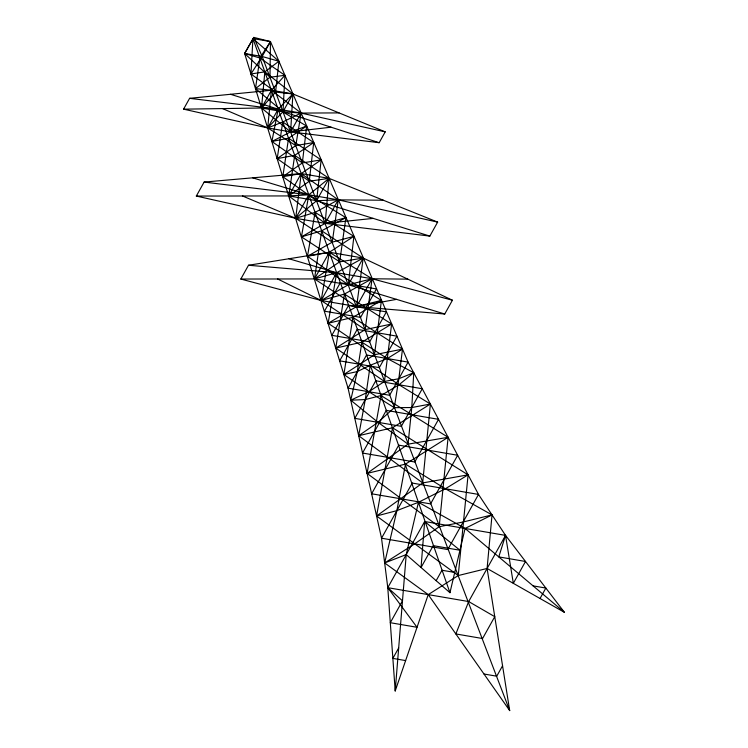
<?xml version="1.0" encoding="UTF-8"?>
<svg xmlns="http://www.w3.org/2000/svg" width="748" height="748" viewBox="0 0 748 748"><rect width="100%" height="100%" fill="white"/><g stroke="black" fill="none" stroke-linecap="round" stroke-linejoin="round"><path stroke-width="1.12" d="M222.539 108.591L267.691 127.945L290.626 131.882L379.18 142.7L385.22 131.863L292.898 93.939L271.412 90.256L189.609 98.325L183.569 109.161L267.691 127.945L283.006 111.704L284.923 75.314L259.874 57.989L244.615 53.482L253.815 37.4L270.467 41.57L408.09 362.116L478.514 494.428L505.536 535.381L564.431 612.341L487.098 568.461L458.234 575.558L428.23 594.613L395.206 690.965L387.782 587.676L381.536 538.205L348.063 388.156L244.615 53.482L253.815 37.4L262.155 56.493C344.342 274.656 426.276 492.913 509.687 710.6L428.23 594.613L384.659 562.945L396.889 510.632L405.481 464.106L448.108 437.29L381.022 395.57L365.276 399.563L350.747 400.199L357.301 371.578L361.892 342.173L391.625 324.015L344.426 294.076L321.173 300.5L240.819 279.041L248.495 265.26L329.344 252.254L363.191 258.06L452.428 300.229L444.751 314.01L356.581 306.568L321.173 300.5L277.648 278.976M379.18 142.7L283.006 111.704L255.507 88.619L269.991 77.231L270.467 41.57L252.927 38.569L250.963 73.968L264.839 71.864L292.898 93.939L290.626 131.882L271.889 141.475L302.351 162.933L321.144 159.894L316.61 200.698L295.703 218.313L196.322 196.06L204.12 182.073L301.21 173.583L329.055 178.361L437.645 222.109L429.848 236.097L325.165 223.362L295.703 218.313L242.539 195.995M395.206 690.965L406.22 554.595L418.45 502.291L445.378 488.753L468.089 474.84L392.513 427.763L358.666 435.701L365.276 399.563L370.213 365.267L387.324 358.554L402.48 349.129L352.888 317.376L328.157 323.258L336.656 272.702L252.927 38.569L278.901 61.252L275.591 92.06L261.519 108.011L183.569 109.161M339.059 112.901L301.098 113.079L282.753 121.971L277.199 158.623L294.693 155.36L329.055 178.361L325.165 223.362L301.453 236.864L339.686 261.828L363.191 258.06L356.581 306.568L328.157 323.258L374.514 354.73L402.48 349.129L398.852 378.703L394.28 407.66L378.058 422.349L358.666 435.701L422.667 482.937L468.089 474.84L458.234 575.558L376.581 515.989L392.513 427.763L430.409 404.032L399.002 384.762L370.213 365.267L357.301 371.578L343.874 374.505L352.888 317.376L381.424 300.416L336.656 272.702L288.915 258.761M385.22 131.863L301.098 113.079L283.006 111.704L261.519 108.011L264.839 71.864L278.901 61.252L262.155 56.493L244.615 53.482L269.991 77.231L284.923 75.314L271.412 90.256L261.519 108.011L290.626 131.882L331.093 127.197M283.006 111.704L292.898 93.939L275.591 92.06L250.963 73.968L262.155 56.493L270.467 41.57L259.874 57.989L255.507 88.619L271.412 90.256L267.691 127.945L295.797 145.579L313.711 142.541L309.261 181.231L288.765 195.929L196.322 196.06M509.687 710.6L487.098 568.461L492.025 514.905L465.088 528.453L449.95 592.706L406.22 554.595L384.659 562.945L414.663 543.88L439.179 526.723L448.108 437.29L408.043 444.162L378.058 422.349L350.747 400.199L368.839 391.718L384.463 381.461L391.625 324.015L365.155 329.606L321.173 300.5L348.334 284.726L353.888 236.34L315.086 212.385L295.703 218.313L301.21 173.583L321.144 159.894L288.569 138.221L271.889 141.475L278.172 109.143L292.898 93.939M373.233 218.397L325.165 223.362L288.765 195.929L294.693 155.36L313.711 142.541L282.753 121.971L267.691 127.945L278.172 109.143L301.098 113.079L295.797 145.579L277.199 158.623L309.261 181.231L329.055 178.361L316.61 200.698L288.765 195.929L301.21 173.583L338.264 199.856L437.645 222.109M396.543 299.368L356.581 306.568L314.487 278.92L321.677 230.814L345.894 217.668L308.802 194.807L252.665 177.828M444.751 314.01L348.334 284.726L307.475 256.302L332.252 242.146L353.888 236.34L329.344 252.254L321.173 300.5L336.656 272.702L363.191 258.06L321.677 230.814L301.453 236.864L308.802 194.807L329.055 178.361M240.819 279.041L314.487 278.92L329.344 252.254L372.065 278.77L452.428 300.229M383.35 200.23L338.264 199.856L325.165 223.362L345.894 217.668L339.686 261.828L314.487 278.92L348.334 284.726L363.191 258.06M398.675 647.955L392.859 658.39L405.622 660.577M436.159 580.682L441.965 570.247L454.728 572.435M502.563 665.767L496.747 676.201L483.984 674.013M540.037 598.494L545.853 588.059L533.1 585.871M314.487 278.92L336.656 272.702L372.065 278.77L407.81 279.144M348.334 284.726L372.065 278.77L365.155 329.606L335.777 348.091L384.463 381.461L398.852 378.703L413.747 372.728L411.793 407.538L408.043 444.162L367.081 473.409L439.179 526.723L463.152 522.001L492.025 514.905L445.378 488.753L405.481 464.106L367.081 473.409L381.022 395.57L399.002 384.762L413.747 372.728L387.324 358.554L361.892 342.173L335.777 348.091L344.426 294.076L372.065 278.77L356.581 306.568L381.424 300.416L374.514 354.73L343.874 374.505L368.839 391.718L394.28 407.66L411.793 407.538L430.409 404.032L422.667 482.937L376.581 515.989L396.889 510.632L418.45 502.291L465.088 528.453L564.431 612.341M329.344 252.254L307.475 256.302L315.086 212.385L338.264 199.856L332.252 242.146L295.703 218.313L308.802 194.807L338.264 199.856L316.61 200.698L282.8 176.696L288.569 138.221L306.661 126.075L278.172 109.143L230.506 94.285M301.21 173.583L282.8 176.696L302.351 162.933L306.661 126.075L290.626 131.882L301.098 113.079L271.412 90.256M288.765 195.929L308.802 194.807L204.12 182.073M261.519 108.011L278.172 109.143L189.609 98.325M248.495 265.26L336.656 272.702C376.057 378.806 412.531 485.92 449.95 592.706M316.61 200.698L429.848 236.097M424.649 521.515L421.049 567.517L433.232 545.657L459.955 550.238L424.649 521.515L387.782 587.676L417.029 627.292L390.297 622.71L402.48 600.84L387.782 587.676L468.669 601.551L494.755 616.67L482.582 638.53L455.85 633.949L468.669 601.551L505.536 535.381L424.649 521.515M505.536 535.381L498.776 556.895L525.507 561.477L513.324 583.346L505.536 535.381M340.303 282.744L324.454 311.187L360.611 317.386L376.459 288.943L340.303 282.744M348.54 305.408L331.86 335.338L369.708 341.827L386.379 311.897L348.54 305.408M357.235 329.344L339.686 360.845L379.32 367.642L396.87 336.142L357.235 329.344M366.548 354.991L348.063 388.156L389.615 395.281L408.09 362.116L366.548 354.991M375.748 380.769L354.804 418.356L401.321 426.332L422.265 388.745L375.748 380.769M386.305 410.372L362.537 453.036L414.766 461.993L438.543 419.329L386.305 410.372M398.721 445.154L371.625 493.783L430.568 503.89L457.664 455.261L398.721 445.154M412.251 483.068L381.536 538.205L447.79 549.565L478.514 494.428L412.251 483.068"/></g></svg>
